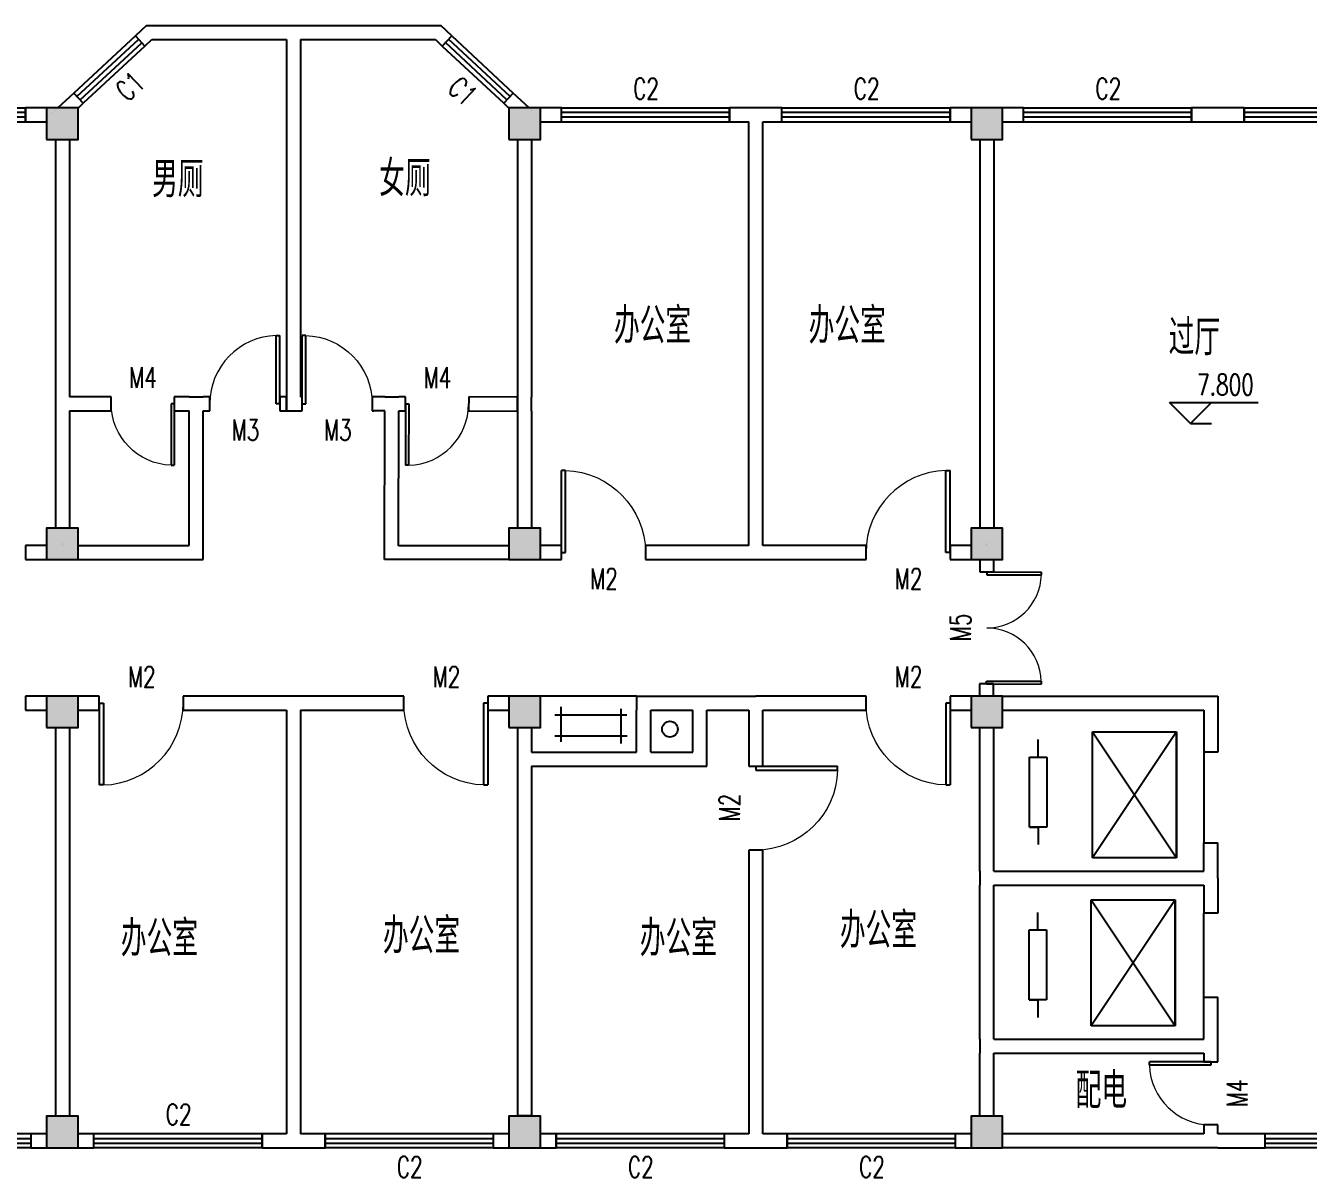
# Model space of a CAD drawing. Extents: x 28056 to 142362, y 13590 to 39190.
# Drawn here: x 100031 to 118348, y 22742 to 39190 of the extents above; entities that cross this region are included whole.
import ezdxf

# ---------------------------------------------------------------- set-up
doc = ezdxf.new("R2010")
doc.units = 0
doc.header["$LTSCALE"] = 1000
doc.header["$MEASUREMENT"] = 0
for name, color, linetype in [('COLUMN', 9, 'Continuous'), ('DIM_ELEV', 3, 'Continuous'), ('PUB_TEXT', 7, 'Continuous'), ('STAIR', 2, 'Continuous'), ('WALL', 9, 'Continuous'), ('WINDOW', 4, 'Continuous'), ('WINDOW_TEXT', 7, 'Continuous')]:
    doc.layers.add(name, color=color, linetype=linetype)
doc.styles.add('_TCH_DIM', font='SIMPLEX', dxfattribs={"bigfont": 'GBCBIG'})
doc.styles.add('_TCH_WINDOW', font='SIMPLEX', dxfattribs={"bigfont": 'GBCBIG'})
doc.styles.get("Standard").update_dxf_attribs({"font": 'gbenor.shx', "bigfont": 'gbcbig.shx'})

# ---------------------------------------------------------------- blocks, each defined once
blk = doc.blocks.new('_FZHK')
blk.add_lwpolyline([(-0.5, -0.5), (0.5, -0.5), (0.5, 0.5), (-0.5, 0.5)], close=True)
blk = doc.blocks.new('$DorLib2D$00000001')
for p, q in [((0.45, 0.975), (0.5, 0.975)), ((0.45, 0), (0.45, 0.975)), ((0.5, 0), (0.5, 0.975)), ((0.5, 0), (0.45, 0))]:
    blk.add_line(p, q)
at = {"lineweight": 13}
blk.add_arc((0.475, 0), 0.975, 91.4693, 180, dxfattribs=at)
blk = doc.blocks.new('$DorLib2D$00000002')
for p, q in [((-0.5, 0), (-0.5, 0.4875)), ((-0.475, 0.4875), (-0.5, 0.4875)), ((-0.475, 0), (-0.475, 0.4875)), ((0.475, 0), (0.475, 0.4875)), ((0.475, 0.4875), (0.5, 0.4875)), ((0.5, 0), (0.5, 0.4875)), ((-0.5, 0), (-0.475, 0)), ((0.5, 0), (0.475, 0))]:
    blk.add_line(p, q)
at = {"lineweight": 13}
for centre, start, end in [((-0.4875, 0), 0, 88.53072), ((0.4875, 0), 91.46928, 180)]:
    blk.add_arc(centre, 0.4875, start, end, dxfattribs=at)
blk = doc.blocks.new('$TCHSYS$WIN2D')
for p, q in [((-0.5, 0.5), (0.5, 0.5)), ((-0.5, 0.5), (-0.5, -0.5)), ((0.5, 0.5), (0.5, -0.5)), ((0.5, 0.1667), (-0.5, 0.1667)), ((0.5, -0.1667), (-0.5, -0.1667)), ((-0.5, -0.5), (0.5, -0.5))]:
    blk.add_line(p, q)

msp = doc.modelspace()

# ---------------------------------------------------------------- hatches: boundary and pattern name
h = msp.add_hatch(color=256)
h.paths.add_polyline_path([(100556.2, 38015.3), (100331.2, 38015.3), (100331.2, 37790.3), (100556.2, 37790.3)])
h.paths.add_polyline_path([(100556.2, 37790.3), (100781.2, 37790.3), (100781.2, 38015.3), (100556.2, 38015.3)])
h.paths.add_polyline_path([(100556.2, 37565.3), (100781.2, 37565.3), (100781.2, 37790.3), (100556.2, 37790.3)])
h.paths.add_polyline_path([(100556.2, 37790.3), (100331.2, 37790.3), (100331.2, 37565.3), (100556.2, 37565.3)])
h.paths.add_polyline_path([(100556.2, 31790.3), (100331.2, 31790.3), (100331.2, 31565.3), (100556.2, 31565.3)])
h.paths.add_polyline_path([(100556.2, 31790.3), (100556.2, 31565.3), (100781.2, 31565.3), (100781.2, 31790.3)])
h.paths.add_polyline_path([(100781.2, 31790.3), (100781.2, 32015.3), (100556.2, 32015.3), (100556.2, 31790.3)])
h.paths.add_polyline_path([(100556.2, 32015.3), (100331.2, 32015.3), (100331.2, 31790.3), (100556.2, 31790.3)])
h.paths.add_polyline_path([(100556.2, 23615.3), (100556.2, 23165.3), (100781.2, 23165.3), (100781.2, 23615.3)])
h.paths.add_polyline_path([(100331.2, 23615.3), (100331.2, 23165.3), (100556.2, 23165.3), (100556.2, 23615.3)])
h = msp.add_hatch(color=256)
h.paths.add_polyline_path([(107156.2, 38015.3), (106931.2, 38015.3), (106931.2, 37790.3), (107156.2, 37790.3)])
h.paths.add_polyline_path([(107156.2, 37790.3), (107381.2, 37790.3), (107381.2, 38015.3), (107156.2, 38015.3)])
h.paths.add_polyline_path([(107156.2, 37565.3), (107381.2, 37565.3), (107381.2, 37790.3), (107156.2, 37790.3)])
h.paths.add_polyline_path([(107156.2, 37790.3), (106931.2, 37790.3), (106931.2, 37565.3), (107156.2, 37565.3)])
h.paths.add_polyline_path([(107156.2, 31790.3), (106931.2, 31790.3), (106931.2, 31565.3), (107156.2, 31565.3)])
h.paths.add_polyline_path([(107156.2, 31790.3), (107156.2, 31565.3), (107381.2, 31565.3), (107381.2, 31790.3)])
h.paths.add_polyline_path([(107381.2, 31790.3), (107381.2, 32015.3), (107156.2, 32015.3), (107156.2, 31790.3)])
h.paths.add_polyline_path([(107156.2, 32015.3), (106931.2, 32015.3), (106931.2, 31790.3), (107156.2, 31790.3)])
h.paths.add_polyline_path([(107156.2, 23615.3), (107156.2, 23165.3), (107381.2, 23165.3), (107381.2, 23615.3)])
h.paths.add_polyline_path([(106931.2, 23615.3), (106931.2, 23165.3), (107156.2, 23165.3), (107156.2, 23615.3)])
h = msp.add_hatch(color=256)
h.paths.add_polyline_path([(113756.2, 38015.3), (113531.2, 38015.3), (113531.2, 37790.3), (113756.2, 37790.3)])
h.paths.add_polyline_path([(113756.2, 37790.3), (113981.2, 37790.3), (113981.2, 38015.3), (113756.2, 38015.3)])
h.paths.add_polyline_path([(113756.2, 37565.3), (113981.2, 37565.3), (113981.2, 37790.3), (113756.2, 37790.3)])
h.paths.add_polyline_path([(113756.2, 37790.3), (113531.2, 37790.3), (113531.2, 37565.3), (113756.2, 37565.3)])
h.paths.add_polyline_path([(113756.2, 31790.3), (113531.2, 31790.3), (113531.2, 31565.3), (113756.2, 31565.3)])
h.paths.add_polyline_path([(113756.2, 31790.3), (113756.2, 31565.3), (113981.2, 31565.3), (113981.2, 31790.3)])
h.paths.add_polyline_path([(113981.2, 31790.3), (113981.2, 32015.3), (113756.2, 32015.3), (113756.2, 31790.3)])
h.paths.add_polyline_path([(113756.2, 32015.3), (113531.2, 32015.3), (113531.2, 31790.3), (113756.2, 31790.3)])
h.paths.add_polyline_path([(113756.2, 23615.3), (113756.2, 23165.3), (113981.2, 23165.3), (113981.2, 23615.3)])
h.paths.add_polyline_path([(113531.2, 23615.3), (113531.2, 23165.3), (113756.2, 23165.3), (113756.2, 23615.3)])
h = msp.add_hatch(color=256)
h.paths.add_polyline_path([(100556.2, 29615.3), (100331.2, 29615.3), (100331.2, 29390.3), (100556.2, 29390.3)])
h.paths.add_polyline_path([(100781.2, 29615.3), (100556.2, 29615.3), (100556.2, 29390.3), (100781.2, 29390.3)])
h.paths.add_polyline_path([(100781.2, 29390.3), (100556.2, 29390.3), (100556.2, 29165.3), (100781.2, 29165.3)])
h.paths.add_polyline_path([(100556.2, 29390.3), (100331.2, 29390.3), (100331.2, 29165.3), (100556.2, 29165.3)])
h = msp.add_hatch(color=256)
h.paths.add_polyline_path([(107156.2, 29615.3), (106931.2, 29615.3), (106931.2, 29390.3), (107156.2, 29390.3)])
h.paths.add_polyline_path([(107381.2, 29615.3), (107156.2, 29615.3), (107156.2, 29390.3), (107381.2, 29390.3)])
h.paths.add_polyline_path([(107381.2, 29390.3), (107156.2, 29390.3), (107156.2, 29165.3), (107381.2, 29165.3)])
h.paths.add_polyline_path([(107156.2, 29390.3), (106931.2, 29390.3), (106931.2, 29165.3), (107156.2, 29165.3)])
h = msp.add_hatch(color=256)
h.paths.add_polyline_path([(113756.2, 29615.3), (113531.2, 29615.3), (113531.2, 29390.3), (113756.2, 29390.3)])
h.paths.add_polyline_path([(113981.2, 29615.3), (113756.2, 29615.3), (113756.2, 29390.3), (113981.2, 29390.3)])
h.paths.add_polyline_path([(113981.2, 29390.3), (113756.2, 29390.3), (113756.2, 29165.3), (113981.2, 29165.3)])
h.paths.add_polyline_path([(113756.2, 29390.3), (113531.2, 29390.3), (113531.2, 29165.3), (113756.2, 29165.3)])

# ---------------------------------------------------------------- linework, layer by layer
for p, q in [((108756.2, 29615.3), (107381.2, 29615.3)), ((107590.1, 29348.6), (108616.4, 29348.6)), ((107679.8, 28963.8), (107679.8, 29461.9)), ((108529.4, 29433), (108529.4, 28937.4)), ((109356.2, 29415.3), (109456.2, 29415.3)), ((109456.2, 29415.3), (109556.2, 29415.3)), ((108621.7, 29040.2), (107587.5, 29040.2)), ((116463.7, 29106.6), (116463.7, 27306.6)), ((114363.5, 28743.3), (114488.5, 28743.3)), ((114363.5, 27743.3), (114488.5, 27743.3)), ((116445.8, 26706.9), (116445.8, 24906.9)), ((114359.2, 26276), (114609.2, 26276)), ((114609.2, 25276), (114359.2, 25276)), ((114359.2, 25276), (114484.2, 25276))]:
    msp.add_line(p, q)
msp.add_circle((109231, 29142.2), 112.6)
at = {"layer": 'DIM_ELEV'}
for p, q in [((116663.2, 33509.6), (116363.2, 33809.6)), ((116363.2, 33809.6), (117629.2, 33809.6)), ((116663.2, 33509.6), (116963.2, 33809.6)), ((116663.2, 33509.6), (116963.2, 33509.6))]:
    msp.add_line(p, q, dxfattribs=at)
at = {"layer": 'STAIR'}
for p, q in [((114488.5, 28743.3), (114488.5, 28993.3)), ((115263.7, 29106.6), (116463.7, 29106.6)), ((115263.7, 27306.6), (115263.7, 29106.6)), ((115263.7, 29106.6), (116463.7, 27306.6)), ((116463.7, 29106.6), (115263.7, 27306.6)), ((116463.7, 27306.6), (116463.7, 29106.6)), ((116856.2, 29015.3), (116856.2, 27518.5)), ((114363.5, 28743.3), (114613.5, 28743.3)), ((114363.5, 27743.3), (114363.5, 28743.3)), ((114613.5, 28743.3), (114613.5, 27743.3)), ((114613.5, 27743.3), (114363.5, 27743.3)), ((114488.5, 27743.3), (114488.5, 27493.3)), ((116463.7, 27306.6), (115263.7, 27306.6)), ((115245.8, 26706.9), (116445.8, 26706.9)), ((115245.8, 24906.9), (115245.8, 26706.9)), ((115245.8, 26706.9), (116445.8, 24906.9)), ((116445.8, 26706.9), (115245.8, 24906.9)), ((116445.8, 24906.9), (116445.8, 26706.9)), ((114484.2, 26276), (114484.2, 26526)), ((116856.2, 25315.3), (116856.2, 26515.3)), ((114359.2, 25276), (114359.2, 26276)), ((114359.2, 26276), (114484.2, 26276)), ((114609.2, 26276), (114609.2, 25276)), ((114484.2, 25276), (114484.2, 25026)), ((116445.8, 24906.9), (115245.8, 24906.9))]:
    msp.add_line(p, q, dxfattribs=at)
at = {"layer": 'WALL'}
for p, q in [((101756.2, 39190.3), (101598.2, 39043.7)), ((101598.2, 39043.7), (101734.2, 38897.1)), ((101756.2, 39190.3), (103856.2, 39190.3)), ((103856.2, 39190.3), (105960.9, 39190.3)), ((106116.1, 39045.7), (105960.9, 39190.3)), ((105979.8, 38899.4), (106116.1, 39045.7)), ((101734.2, 38897.1), (101834.7, 38990.3)), ((101834.7, 38990.3), (103756.2, 38990.3)), ((103756.2, 38990.3), (103756.2, 33690.3)), ((103956.2, 38990.3), (105882.2, 38990.3)), ((103956.2, 38990.3), (103956.2, 33890.3)), ((105882.2, 38990.3), (105979.8, 38899.4)), ((100718.5, 38227.5), (100489.7, 38015.3)), ((100854.5, 38080.9), (100718.5, 38227.5)), ((106994.3, 38228), (106858, 38081.6)), ((107222.7, 38015.3), (106994.3, 38228)), ((100331.2, 38015.3), (100031.2, 38015.3)), ((100031.2, 38015.3), (100031.2, 37815.3)), ((100420.8, 37951.3, -450), (100420.8, 37951.3, -450)), ((100455.3, 37983.3, -450), (100455.3, 37983.3, -450)), ((100489.7, 38015.3, -450), (100489.7, 38015.3, -450)), ((100489.7, 38015.3, -450), (100489.7, 38015.3, -450)), ((100523, 38015.3, -450), (100523, 38015.3, -450)), ((100556.2, 38015.3, -450), (100556.2, 38015.3, -450)), ((100781.2, 38012.9), (100854.5, 38080.9)), ((106858, 38081.6), (106931.2, 38013.4)), ((107156.2, 38015.3, -450), (107156.2, 38015.3, -450)), ((107189.5, 38015.3, -450), (107189.5, 38015.3, -450)), ((107222.7, 38015.3, -450), (107222.7, 38015.3, -450)), ((107222.7, 38015.3, -450), (107222.7, 38015.3, -450)), ((107241.3, 37998, -450), (107241.3, 37998, -450)), ((107259.8, 37980.7, -450), (107259.8, 37980.7, -450)), ((107681.2, 38015.3), (107381.2, 38015.3)), ((107681.2, 37815.3), (107681.2, 38015.3)), ((110456.2, 38015.3), (110081.2, 38015.3)), ((110081.2, 38015.3), (110081.2, 37815.3)), ((110831.2, 38015.3), (110456.2, 38015.3)), ((110831.2, 37815.3), (110831.2, 38015.3)), ((113531.2, 38015.3), (113231.2, 38015.3)), ((113231.2, 38015.3), (113231.2, 37815.3)), ((114281.2, 38015.3), (113981.2, 38015.3)), ((114281.2, 37815.3), (114281.2, 38015.3)), ((117431.2, 38015.3), (116681.2, 38015.3)), ((116681.2, 38015.3), (116681.2, 37815.3)), ((117431.2, 37815.3), (117431.2, 38015.3)), ((100031.2, 37815.3), (100331.2, 37815.3)), ((107381.2, 37815.3), (107681.2, 37815.3)), ((110081.2, 37815.3), (110356.2, 37815.3)), ((110356.2, 31765.3), (110356.2, 37815.3)), ((110556.2, 37815.3), (110831.2, 37815.3)), ((110556.2, 31765.3), (110556.2, 37815.3)), ((113231.2, 37815.3), (113531.2, 37815.3)), ((113981.2, 37815.3), (114281.2, 37815.3)), ((116681.2, 37815.3), (117431.2, 37815.3)), ((100456.2, 37565.3), (100456.2, 33890.3)), ((100656.2, 37565.3), (100656.2, 33890.3)), ((107056.2, 37565.3), (107056.2, 33785.8)), ((107256.2, 37565.3), (107256.2, 33885.6)), ((113656.2, 37558), (113656.2, 32015.3)), ((113856.2, 37558), (113656.2, 37558)), ((113856.2, 37558), (113856.2, 32015.3)), ((100456.2, 33890.3), (100456.2, 33890.3)), ((100456.2, 33890.3), (100456.2, 33690.3)), ((101253.1, 33890.3), (100656.2, 33890.3)), ((101253.1, 33690.3), (101253.1, 33890.3)), ((102365.4, 33890.3), (102153.1, 33890.3)), ((102153.1, 33890.3), (102153.1, 33690.3)), ((102365.4, 33890.3), (102365.4, 33890.3)), ((102365.4, 33890.3), (102565.4, 33890.3)), ((102660.8, 33890.3), (102565.4, 33890.3)), ((102565.4, 33890.3), (102565.4, 33890.3)), ((102660.8, 33690.3), (102660.8, 33890.3)), ((103756.2, 33890.3), (103660.8, 33890.3)), ((103660.8, 33890.3), (103660.8, 33690.3)), ((103756.2, 33690.3), (103756.2, 33890.3)), ((103979.8, 33890.3), (103956.2, 33890.3)), ((103979.8, 33690.3), (103979.8, 33890.3)), ((105003.5, 33890.3), (104979.8, 33890.3)), ((104979.8, 33890.3), (104979.8, 33690.3)), ((105159.7, 33889.9), (105003.7, 33890.3)), ((105159.7, 33889.9), (105159.7, 33889.9)), ((105159.7, 33889.9), (105359.7, 33889.5)), ((105457.3, 33889.2), (105359.7, 33889.5)), ((105359.7, 33889.5), (105359.7, 33889.5)), ((105456.8, 33689.2), (105457.3, 33889.2)), ((106357.3, 33887.2), (106356.8, 33687.2)), ((107056.4, 33885.6), (106357.3, 33887.2)), ((107056, 33685.6), (107056.4, 33885.6)), ((107256.2, 33885.6), (107256.2, 33885.6)), ((107256.2, 33685.6), (107256.2, 33885.6)), ((107056.2, 33785.8), (107056.2, 32015.3)), ((100456.2, 33690.3), (100456.2, 32015.3)), ((100456.2, 33690.3), (100456.2, 33690.3)), ((100656.2, 33690.3), (100656.2, 32015.3)), ((100656.2, 33690.3), (101253.1, 33690.3)), ((102153.1, 33690.3), (102365.4, 33690.3)), ((102365.4, 31765.3), (102365.4, 33690.3)), ((102565.4, 33690.3), (102660.8, 33690.3)), ((102565.4, 31565.3), (102565.4, 33690.3)), ((103660.8, 33690.3), (103756.2, 33690.3)), ((103756.2, 33690.3), (103979.8, 33690.3)), ((104979.8, 33690.3), (105003.5, 33690.3)), ((105159.2, 33689.9), (105003.2, 33690.3)), ((105154.4, 31567.2), (105159.2, 33689.9)), ((105354.9, 31762), (105359.2, 33689.5)), ((105359.2, 33689.5), (105456.8, 33689.2)), ((106356.8, 33687.2), (107056, 33685.6)), ((107256.2, 33685.6), (107256.2, 32015.3)), ((107256.2, 33685.6), (107256.2, 33685.6)), ((100331.2, 31765.3), (100031.2, 31765.3)), ((100031.2, 31765.3), (100031.2, 31565.3)), ((100556.2, 31790.3, -450), (100556.2, 31790.3, -450)), ((100556.2, 31777.8, -450), (100556.2, 31777.8, -450)), ((100556.2, 31765.3, -450), (100556.2, 31765.3, -450)), ((100781.2, 31765.3), (102365.4, 31765.3)), ((106931.2, 31762), (105354.4, 31762)), ((107681.2, 31765.3), (107381.2, 31765.3)), ((107681.2, 31565.3), (107681.2, 31765.3)), ((110356.2, 31765.3), (108881.2, 31765.3)), ((108881.2, 31765.3), (108881.2, 31565.3)), ((112031.2, 31765.3), (110556.2, 31765.3)), ((112031.2, 31565.3), (112031.2, 31765.3)), ((113531.2, 31765.3), (113231.2, 31765.3)), ((113231.2, 31765.3), (113231.2, 31565.3)), ((113756.2, 31790.3, -450), (113756.2, 31790.3, -450)), ((113756.2, 31777.8, -450), (113756.2, 31777.8, -450)), ((113756.2, 31765.3, -450), (113756.2, 31765.3, -450)), ((100031.2, 31565.3), (100331.2, 31565.3)), ((100781.2, 31565.3), (102565.4, 31565.3)), ((106931.2, 31567.2), (105154, 31567.2)), ((107381.2, 31565.3), (107681.2, 31565.3)), ((108881.2, 31565.3), (110456.2, 31565.3)), ((110456.2, 31565.3), (112031.2, 31565.3)), ((113231.2, 31565.3), (113531.2, 31565.3)), ((113656.2, 31560.7), (113656, 31388.1)), ((113856.2, 31560.4), (113656.2, 31560.7)), ((113856, 31387.8), (113856.2, 31560.4)), ((113656, 31388.1), (113856, 31387.8)), ((113653.6, 29788.1), (113653.3, 29615.3)), ((113853.6, 29787.8), (113653.6, 29788.1)), ((113853.3, 29615.3), (113853.6, 29787.8)), ((100331.2, 29615.3), (100031.2, 29615.3)), ((100031.2, 29615.3), (100031.2, 29415.3)), ((101081.2, 29615.3), (100781.2, 29615.3)), ((101081.2, 29415.3), (101081.2, 29615.3)), ((103856.2, 29615.3), (102281.2, 29615.3)), ((102281.2, 29615.3), (102281.2, 29415.3)), ((105431.2, 29615.3), (103856.2, 29615.3)), ((105431.2, 29415.3), (105431.2, 29615.3)), ((106931.2, 29615.3), (106631.2, 29615.3)), ((106631.2, 29615.3), (106631.2, 29415.3)), ((108756.2, 29615.3), (108956.2, 29615.3)), ((108756.2, 29615.3), (108756.2, 29415.3)), ((108956.2, 29615.3), (109756.2, 29615.3)), ((109756.2, 29615.3), (110456.2, 29615.3)), ((112031.2, 29615.3), (110456.2, 29615.3)), ((112031.2, 29415.3), (112031.2, 29615.3)), ((113531.2, 29615.3), (113231.2, 29615.3)), ((113231.2, 29615.3), (113231.2, 29415.3)), ((113981.2, 29615.3), (117056.2, 29615.3)), ((117056.2, 29615.3), (117056.2, 28813.5)), ((100031.2, 29415.3), (100331.2, 29415.3)), ((100781.2, 29415.3), (101081.2, 29415.3)), ((102281.2, 29415.3), (103756.2, 29415.3)), ((103756.2, 29415.3), (103756.2, 23365.3)), ((103956.2, 29415.3), (105431.2, 29415.3)), ((103956.2, 29415.3), (103956.2, 23365.3)), ((106631.2, 29415.3), (106931.2, 29415.3)), ((108756.2, 29415.3), (108756.2, 29415.3)), ((108756.2, 28815.3), (108756.2, 29415.3)), ((108956.2, 29415.3), (109556.2, 29415.3)), ((108956.2, 28815.3), (108956.2, 29415.3)), ((109556.2, 28815.3), (109556.2, 29415.3)), ((109756.2, 29415.3), (110356.2, 29415.3)), ((109756.2, 28615.3), (109756.2, 29415.3)), ((110356.2, 29415.3), (110356.2, 28615.3)), ((110556.2, 29415.3), (112031.2, 29415.3)), ((110556.2, 28615.3), (110556.2, 29415.3)), ((113231.2, 29415.3), (113531.2, 29415.3)), ((113981.2, 29415.3), (116856.2, 29415.3)), ((116856.2, 29415.3), (116856.2, 28813.5)), ((100456.2, 29165.3), (100456.2, 23615.3)), ((100656.2, 29165.3), (100656.2, 23615.3)), ((107056.2, 29165.3), (107056.2, 28815.3)), ((107256.2, 29165.3), (107256.2, 28815.3)), ((113656.2, 27115.3), (113656.2, 29165.3)), ((113856.2, 27115.3), (113856.2, 29165.3)), ((107056.2, 28815.3), (107056.2, 28815.3)), ((107056.2, 28815.3), (107056.2, 28615.3)), ((107256.2, 28815.3), (108756.2, 28815.3)), ((108956.2, 28815.3), (109556.2, 28815.3)), ((117056.2, 28813.5), (116856.2, 28813.5)), ((107056.2, 28615.3), (107056.2, 23621.9)), ((107056.2, 28615.3), (107056.2, 28615.3)), ((107256.2, 28615.3), (107256.2, 23621.9)), ((107256.2, 28615.3), (108956.2, 28615.3)), ((108956.2, 28615.3), (109756.2, 28615.3)), ((110356.2, 28615.3), (110556.2, 28615.3)), ((116856.2, 27115.3), (116856.2, 27518.5)), ((116856.2, 27518.5), (117056.2, 27518.5)), ((117056.2, 27015.3), (117056.2, 27518.5)), ((110556.2, 27415.3), (110356.2, 27415.3)), ((110356.2, 27415.3), (110356.2, 23365.3)), ((110556.2, 23365.3), (110556.2, 27415.3)), ((113656.2, 27115.3), (113656.2, 27115.3)), ((113656.2, 27115.3), (113656.2, 26915.3)), ((113856.2, 27115.3), (116856.2, 27115.3)), ((117056.2, 27015.3), (117056.2, 26515.3)), ((113656.2, 24715.3), (113656.2, 26915.3)), ((113656.2, 26915.3), (113656.2, 26915.3)), ((113856.2, 24715.3), (113856.2, 26915.3)), ((113856.2, 26915.3), (116856.2, 26915.3)), ((116856.2, 26915.3), (116856.2, 26515.3)), ((117056.2, 26515.3), (116856.2, 26515.3)), ((116856.2, 24715.3), (116856.2, 25315.3)), ((116856.2, 25315.3), (117056.2, 25315.3)), ((117056.2, 24620.7), (117056.2, 25315.3)), ((113656.2, 24715.3), (113656.2, 24715.3)), ((113656.2, 24715.3), (113656.2, 24515.3)), ((113856.2, 24715.3), (116856.2, 24715.3)), ((117056.2, 24390.3), (117056.2, 24615.3)), ((113656.2, 24515.3), (113656.2, 24515.3)), ((113656.2, 23615.3), (113656.2, 24515.3)), ((113856.2, 24515.3), (116856.2, 24515.3)), ((113856.2, 23615.3), (113856.2, 24515.3)), ((116856.2, 24515.3), (116856.2, 24390.3)), ((116856.2, 24390.3), (117056.2, 24390.3)), ((107256.2, 23621.9), (107056.2, 23621.9)), ((117056.2, 23490.3), (116856.2, 23490.3)), ((116856.2, 23490.3), (116856.2, 23365.3)), ((117056.2, 23365.3), (117056.2, 23490.3)), ((100331.2, 23365.3), (100106.2, 23365.3)), ((100106.2, 23365.3), (100106.2, 23165.3)), ((101006.2, 23365.3), (100781.2, 23365.3)), ((101006.2, 23165.3), (101006.2, 23365.3)), ((103756.2, 23365.3), (103406.2, 23365.3)), ((103406.2, 23365.3), (103406.2, 23165.3)), ((104306.2, 23365.3), (103956.2, 23365.3)), ((104306.2, 23165.3), (104306.2, 23365.3)), ((106931.2, 23365.3), (106706.2, 23365.3)), ((106706.2, 23365.3), (106706.2, 23165.3)), ((107606.2, 23365.3), (107381.2, 23365.3)), ((107606.2, 23165.3), (107606.2, 23365.3)), ((110356.2, 23365.3), (110006.2, 23365.3)), ((110006.2, 23365.3), (110006.2, 23165.3)), ((110906.2, 23365.3), (110556.2, 23365.3)), ((110906.2, 23165.3), (110906.2, 23365.3)), ((113531.2, 23365.3), (113306.2, 23365.3)), ((113306.2, 23365.3), (113306.2, 23165.3)), ((116856.2, 23365.3), (113981.2, 23365.3)), ((117731.2, 23365.3), (117056.2, 23365.3)), ((117731.2, 23165.3), (117731.2, 23365.3)), ((100106.2, 23165.3), (100331.2, 23165.3)), ((100781.2, 23165.3), (101006.2, 23165.3)), ((103406.2, 23165.3), (103856.2, 23165.3)), ((103856.2, 23165.3), (104306.2, 23165.3)), ((106706.2, 23165.3), (106931.2, 23165.3)), ((107381.2, 23165.3), (107606.2, 23165.3)), ((110006.2, 23165.3), (110456.2, 23165.3)), ((110456.2, 23165.3), (110906.2, 23165.3)), ((113306.2, 23165.3), (113531.2, 23165.3)), ((117056.2, 23165.3), (113981.2, 23165.3)), ((117056.2, 23165.3), (117731.2, 23165.3))]:
    msp.add_line(p, q, dxfattribs=at)

# ---------------------------------------------------------------- block references
at = {"layer": 'COLUMN', "xscale": 450, "yscale": 450, "zscale": 450}
for p in [(100556.2, 37790.3), (107156.2, 37790.3), (113756.2, 37790.3), (100556.2, 31790.3), (107156.2, 31790.3), (113756.2, 31790.3), (100556.2, 29390.3), (107156.2, 29390.3), (113756.2, 29390.3), (100556.2, 23390.3), (107156.2, 23390.3), (113756.2, 23390.3)]:
    msp.add_blockref('_FZHK', p, dxfattribs=at)
at = {"layer": 'WINDOW'}
ref = msp.add_blockref('$TCHSYS$WIN2D', (101226.4, 38562.3), dxfattribs=dict(at, xscale=1200, yscale=-200, zscale=1200, rotation=222.854008239421))
ref.add_attrib('A', 'C1', (101487.3, 38089.9), dxfattribs={"layer": 'WINDOW_TEXT', "height": 297.5, "rotation": 42.85401, "style": '_TCH_WINDOW', "width": 0.705882})
ref = msp.add_blockref('$TCHSYS$WIN2D', (106487.1, 38563.7), dxfattribs=dict(at, xscale=1200, yscale=200, zscale=1200, rotation=317.0397941488841))
ref.add_attrib('A', 'C1', (106035, 38269), dxfattribs={"layer": 'WINDOW_TEXT', "height": 297.5, "rotation": 317.03979, "style": '_TCH_WINDOW', "width": 0.705882})
ref = msp.add_blockref('$TCHSYS$WIN2D', (98831.2, 37915.3), dxfattribs=dict(at, xscale=2400, yscale=-200, zscale=2400))
ref.add_attrib('A', 'C2', (98656.2, 38141.5), dxfattribs={"layer": 'WINDOW_TEXT', "height": 297.5, "style": '_TCH_WINDOW', "width": 0.705882})
ref = msp.add_blockref('$TCHSYS$WIN2D', (108881.2, 37915.3), dxfattribs=dict(at, xscale=2400, yscale=-200, zscale=2400))
ref.add_attrib('A', 'C2', (108706.2, 38141.5), dxfattribs={"layer": 'WINDOW_TEXT', "height": 297.5, "style": '_TCH_WINDOW', "width": 0.705882})
ref = msp.add_blockref('$TCHSYS$WIN2D', (112031.2, 37915.3), dxfattribs=dict(at, xscale=2400, yscale=-200, zscale=2400))
ref.add_attrib('A', 'C2', (111856.2, 38141.5), dxfattribs={"layer": 'WINDOW_TEXT', "height": 297.5, "style": '_TCH_WINDOW', "width": 0.705882})
ref = msp.add_blockref('$TCHSYS$WIN2D', (115481.2, 37915.3), dxfattribs=dict(at, xscale=2400, yscale=-200, zscale=2400))
ref.add_attrib('A', 'C2', (115306.2, 38141.5), dxfattribs={"layer": 'WINDOW_TEXT', "height": 297.5, "style": '_TCH_WINDOW', "width": 0.705882})
ref = msp.add_blockref('$TCHSYS$WIN2D', (118631.2, 37915.3), dxfattribs=dict(at, xscale=2400, yscale=200, zscale=2400))
ref.add_attrib('A', 'C2', (118456.2, 37391.5), dxfattribs={"layer": 'WINDOW_TEXT', "height": 297.5, "style": '_TCH_WINDOW', "width": 0.705882})
ref = msp.add_blockref('$DorLib2D$00000001', (103160.8, 33790.3), dxfattribs=dict(at, xscale=1000, yscale=1000, zscale=1000))
ref.add_attrib('A', 'M3', (102970.8, 33266.5), dxfattribs={"layer": 'WINDOW_TEXT', "height": 297.5, "style": '_TCH_WINDOW', "width": 0.705882})
ref = msp.add_blockref('$DorLib2D$00000001', (104479.8, 33790.3), dxfattribs=dict(at, xscale=1000, yscale=-1000, zscale=1000, rotation=180))
ref.add_attrib('A', 'M3', (104289.8, 33266.5), dxfattribs={"layer": 'WINDOW_TEXT', "height": 297.5, "style": '_TCH_WINDOW', "width": 0.705882})
ref = msp.add_blockref('$DorLib2D$00000001', (101703.1, 33790.3), dxfattribs=dict(at, xscale=900, yscale=-900, zscale=900))
ref.add_attrib('A', 'M4', (101508.1, 34016.5), dxfattribs={"layer": 'WINDOW_TEXT', "height": 297.5, "style": '_TCH_WINDOW', "width": 0.705882})
ref = msp.add_blockref('$DorLib2D$00000001', (105907.1, 33788.2), dxfattribs=dict(at, xscale=900, yscale=900, zscale=900, rotation=179.8699628273934))
ref.add_attrib('A', 'M4', (105712.6, 34014.9), dxfattribs={"layer": 'WINDOW_TEXT', "height": 297.5, "rotation": 359.86996, "style": '_TCH_WINDOW', "width": 0.705882})
ref = msp.add_blockref('$DorLib2D$00000001', (108281.2, 31665.3), dxfattribs=dict(at, xscale=-1200, yscale=1200, zscale=-1200))
ref.add_attrib('A', 'M2', (108091.2, 31141.5), dxfattribs={"layer": 'WINDOW_TEXT', "height": 297.5, "style": '_TCH_WINDOW', "width": 0.705882})
ref = msp.add_blockref('$DorLib2D$00000001', (112631.2, 31665.3), dxfattribs=dict(at, xscale=1200, yscale=1200, zscale=1200))
ref.add_attrib('A', 'M2', (112441.2, 31141.5), dxfattribs={"layer": 'WINDOW_TEXT', "height": 297.5, "style": '_TCH_WINDOW', "width": 0.705882})
ref = msp.add_blockref('$DorLib2D$00000002', (113754.8, 30588), dxfattribs=dict(at, xscale=1600, yscale=1600, zscale=1600, rotation=269.9143744392795))
ref.add_attrib('A', 'M5', (113528.2, 30398.3), dxfattribs={"layer": 'WINDOW_TEXT', "height": 297.5, "rotation": 89.91437, "style": '_TCH_WINDOW', "width": 0.705882})
ref = msp.add_blockref('$DorLib2D$00000001', (101681.2, 29515.3), dxfattribs=dict(at, xscale=-1200, yscale=-1200, zscale=-1200))
ref.add_attrib('A', 'M2', (101491.2, 29741.5), dxfattribs={"layer": 'WINDOW_TEXT', "height": 297.5, "style": '_TCH_WINDOW', "width": 0.705882})
ref = msp.add_blockref('$DorLib2D$00000001', (106031.2, 29515.3), dxfattribs=dict(at, xscale=1200, yscale=-1200, zscale=1200))
ref.add_attrib('A', 'M2', (105841.2, 29741.5), dxfattribs={"layer": 'WINDOW_TEXT', "height": 297.5, "style": '_TCH_WINDOW', "width": 0.705882})
ref = msp.add_blockref('$DorLib2D$00000001', (112631.2, 29515.3), dxfattribs=dict(at, xscale=1200, yscale=-1200, zscale=1200))
ref.add_attrib('A', 'M2', (112441.2, 29741.5), dxfattribs={"layer": 'WINDOW_TEXT', "height": 297.5, "style": '_TCH_WINDOW', "width": 0.705882})
ref = msp.add_blockref('$DorLib2D$00000001', (110456.2, 28015.3), dxfattribs=dict(at, xscale=-1200, yscale=1200, zscale=-1200, rotation=270))
ref.add_attrib('A', 'M2', (110230, 27825.3), dxfattribs={"layer": 'WINDOW_TEXT', "height": 297.5, "rotation": 90, "style": '_TCH_WINDOW', "width": 0.705882})
ref = msp.add_blockref('$DorLib2D$00000001', (116956.2, 23940.3), dxfattribs=dict(at, xscale=900, yscale=900, zscale=900, rotation=90))
ref.add_attrib('A', 'M4', (117480, 23745.3), dxfattribs={"layer": 'WINDOW_TEXT', "height": 297.5, "rotation": 90, "style": '_TCH_WINDOW', "width": 0.705882})
ref = msp.add_blockref('$TCHSYS$WIN2D', (102206.2, 23265.3), dxfattribs=dict(at, xscale=2400, yscale=200, zscale=2400, rotation=180))
ref.add_attrib('A', 'C2', (102031.2, 23491.5), dxfattribs={"layer": 'WINDOW_TEXT', "height": 297.5, "style": '_TCH_WINDOW', "width": 0.705882})
ref = msp.add_blockref('$TCHSYS$WIN2D', (118931.2, 23265.3), dxfattribs=dict(at, xscale=2400, yscale=200, zscale=2400, rotation=179.9999999999999))
ref.add_attrib('A', 'C2', (118756.2, 23491.5), dxfattribs={"layer": 'WINDOW_TEXT', "height": 297.5, "rotation": 360, "style": '_TCH_WINDOW', "width": 0.705882})
ref = msp.add_blockref('$TCHSYS$WIN2D', (98906.2, 23265.3), dxfattribs=dict(at, xscale=2400, yscale=-200, zscale=2400, rotation=180))
ref.add_attrib('A', 'C2', (98731.2, 22741.5), dxfattribs={"layer": 'WINDOW_TEXT', "height": 297.5, "style": '_TCH_WINDOW', "width": 0.705882})
ref = msp.add_blockref('$TCHSYS$WIN2D', (105506.2, 23265.3), dxfattribs=dict(at, xscale=2400, yscale=-200, zscale=2400, rotation=180))
ref.add_attrib('A', 'C2', (105331.2, 22741.5), dxfattribs={"layer": 'WINDOW_TEXT', "height": 297.5, "style": '_TCH_WINDOW', "width": 0.705882})
ref = msp.add_blockref('$TCHSYS$WIN2D', (108806.2, 23265.3), dxfattribs=dict(at, xscale=2400, yscale=-200, zscale=2400, rotation=180))
ref.add_attrib('A', 'C2', (108631.2, 22741.5), dxfattribs={"layer": 'WINDOW_TEXT', "height": 297.5, "style": '_TCH_WINDOW', "width": 0.705882})
ref = msp.add_blockref('$TCHSYS$WIN2D', (112106.2, 23265.3), dxfattribs=dict(at, xscale=2400, yscale=-200, zscale=2400, rotation=180))
ref.add_attrib('A', 'C2', (111931.2, 22741.5), dxfattribs={"layer": 'WINDOW_TEXT', "height": 297.5, "style": '_TCH_WINDOW', "width": 0.705882})

# ---------------------------------------------------------------- texts
at = {"layer": 'PUB_TEXT'}
for s, p in [('男厕', (101837.1, 36738.2)), ('女厕', (105079.6, 36751.5)), ('办公室', (108431.8, 34649.8)), ('办公室', (111211.7, 34649.8)), ('过厅', (116352.6, 34481.4)), ('办公室', (111657.7, 26015.8)), ('办公室', (101389.8, 25898.9)), ('办公室', (105132.4, 25936.9)), ('办公室', (108800.7, 25900.1)), ('配电', (115024.7, 23727.2))]:
    msp.add_text(s, height=510.64, dxfattribs=at).set_placement(p)
at = {"layer": 'PUB_TEXT', "style": '_TCH_DIM', "width": 0.705882}
msp.add_text('7.800', height=297.5, dxfattribs=at).set_placement((116759.2, 33914.6))

doc.saveas('drawing.dxf')
